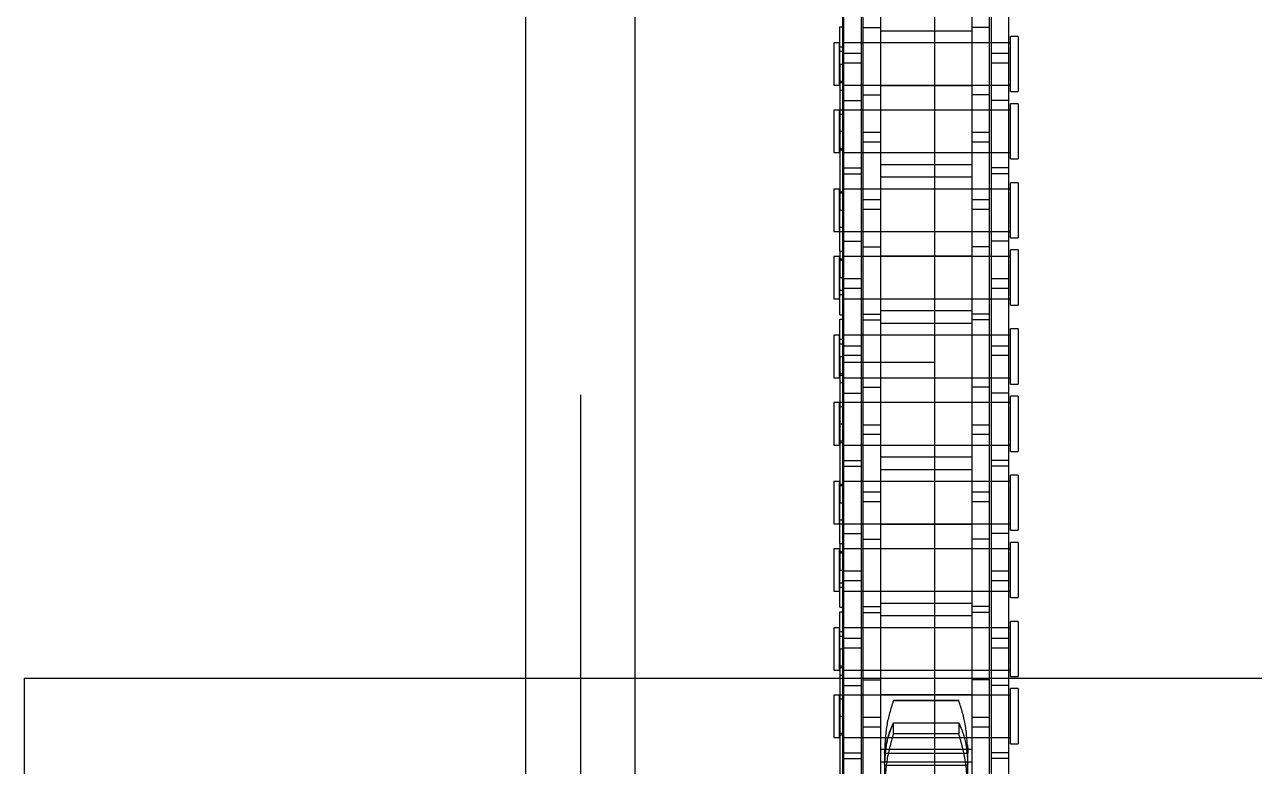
# Model space of a CAD drawing. Header units: metres. Extents: x 0 to 63075, y 0 to 44550.
# Drawn here: x 14271.8 to 14378.5, y 28352.8 to 28417.3 of the extents above; entities that cross this region are included whole.
import ezdxf

# ---------------------------------------------------------------- set-up
doc = ezdxf.new("R2010")
doc.units = ezdxf.units.M
doc.header["$LTSCALE"] = 75
doc.linetypes.add('HIDDEN2', pattern=[4.7625, 3.175, -1.5875])
for name, color, linetype in [('SDM', 7, 'Continuous'), ('SL4', 4, 'Continuous'), ('ST1', 7, 'HIDDEN2')]:
    doc.layers.add(name, color=color, linetype=linetype)

# ---------------------------------------------------------------- blocks, each defined once
blk = doc.blocks.new('A$Ca53c419a')
at = {"layer": 'SL4'}
for p, q in [((3830.73, 539.25), (3930.73, 539.25)), ((3930.73, 539.25), (3930.73, 495.77)), ((4619.72, 495.77), (3669.71, 495.77)), ((3669.71, 486.24), (4459.48, 486.24))]:
    blk.add_line(p, q, dxfattribs=at)
at = {"layer": 'ST1'}
for p, q in [((3930.73, 495.77), (3930.73, 420.77)), ((4669.71, 491), (3669.71, 491)), ((3669.71, 486.24), (4459.48, 486.24)), ((3929.27, 469), (3925.58, 469)), ((3925.58, 469), (3925.58, 468.53)), ((3929.27, 468.53), (3929.27, 469)), ((3935.12, 469), (3931.43, 469)), ((3931.43, 469), (3931.43, 468.53)), ((3935.12, 468.53), (3935.12, 469)), ((3941.97, 469), (3938.28, 469)), ((3938.28, 469), (3938.28, 468.53)), ((3941.97, 468.53), (3941.97, 469)), ((3947.82, 469), (3944.13, 469)), ((3944.13, 469), (3944.13, 468.53)), ((3947.82, 468.53), (3947.82, 469)), ((3954.67, 469), (3950.98, 469)), ((3950.98, 469), (3950.98, 468.53)), ((3954.67, 468.53), (3954.67, 469)), ((3960.52, 469), (3956.83, 469)), ((3956.83, 469), (3956.83, 468.53)), ((3960.52, 468.53), (3960.52, 469)), ((3967.37, 469), (3963.68, 469)), ((3963.68, 469), (3963.68, 468.53)), ((3967.37, 468.53), (3967.37, 469)), ((3973.22, 469), (3969.53, 469)), ((3969.53, 469), (3969.53, 468.53)), ((3973.22, 468.53), (3973.22, 469)), ((3980.07, 469), (3976.38, 469)), ((3976.38, 469), (3976.38, 468.53)), ((3980.07, 468.53), (3980.07, 469)), ((3985.92, 469), (3982.23, 469)), ((3982.23, 469), (3982.23, 468.53)), ((3985.92, 468.53), (3985.92, 469)), ((3830.73, 468.22), (4071.45, 468.22)), ((3923.75, 468.16), (3914.65, 468.16)), ((3933.27, 468.49), (3920.57, 468.49)), ((3923.75, 468.16), (3923.75, 466.64)), ((3930.1, 468.16), (3923.75, 468.16)), ((3924.25, 468.16), (3924.25, 466.64)), ((3925.58, 468.53), (3929.27, 468.53)), ((3925.58, 468.16), (3925.58, 466.64)), ((3925.58, 468.16), (3925.58, 453.66)), ((3925.81, 468.49), (3925.81, 468.16)), ((3925.95, 468.53), (3925.95, 468.16)), ((3927.43, 468.49), (3927.43, 468.16)), ((3928.9, 468.16), (3928.9, 468.53)), ((3929.27, 466.64), (3929.27, 468.49)), ((3929.27, 453.66), (3929.27, 468.16)), ((3930.1, 468.16), (3930.1, 466.64)), ((3939.19, 468.16), (3930.1, 468.16)), ((3930.98, 468.16), (3930.98, 468.49)), ((3931.43, 468.53), (3935.12, 468.53)), ((3931.43, 468.16), (3931.43, 466.64)), ((3931.43, 468.16), (3931.43, 453.66)), ((3931.66, 468.49), (3931.66, 468.16)), ((3931.8, 468.53), (3931.8, 468.16)), ((3933.27, 468.49), (3933.27, 468.16)), ((3933.27, 468.49), (3936.51, 468.49)), ((3933.35, 466.64), (3933.35, 468.16)), ((3934.21, 468.16), (3934.21, 466.64)), ((3934.38, 468.49), (3934.38, 468.16)), ((3934.75, 468.16), (3934.75, 468.53)), ((3935.12, 466.64), (3935.12, 468.16)), ((3935.12, 453.66), (3935.12, 468.16)), ((3936.51, 468.49), (3936.51, 468.16)), ((3936.9, 468.49), (3936.9, 468.16)), ((3936.9, 468.49), (3940.13, 468.49)), ((3938.28, 468.53), (3941.97, 468.53)), ((3938.28, 468.16), (3938.28, 466.64)), ((3938.28, 468.16), (3938.28, 453.66)), ((3938.65, 468.53), (3938.65, 468.16)), ((3939.02, 468.49), (3939.02, 468.16)), ((3940.05, 468.16), (3939.19, 468.16)), ((3939.19, 466.64), (3939.19, 468.16)), ((3949.15, 468.16), (3940.05, 468.16)), ((3940.05, 468.16), (3940.05, 466.64)), ((3940.13, 468.49), (3940.13, 468.16)), ((3942.42, 468.49), (3940.13, 468.49)), ((3941.6, 468.16), (3941.6, 468.53)), ((3941.75, 468.49), (3941.75, 468.16)), ((3941.97, 466.64), (3941.97, 468.16)), ((3941.97, 453.66), (3941.97, 468.16)), ((3942.42, 468.49), (3945.97, 468.49)), ((3942.42, 468.49), (3942.42, 468.16)), ((3943.3, 468.16), (3943.3, 466.64)), ((3944.13, 468.53), (3947.82, 468.53)), ((3944.13, 468.49), (3944.13, 466.64)), ((3944.13, 468.16), (3944.13, 453.66)), ((3944.5, 468.53), (3944.5, 468.16)), ((3945.97, 468.49), (3945.97, 468.16)), ((3958.67, 468.49), (3945.97, 468.49)), ((3947.45, 468.16), (3947.45, 468.53)), ((3947.59, 468.49), (3947.59, 468.16)), ((3947.82, 466.64), (3947.82, 468.16)), ((3947.82, 453.66), (3947.82, 468.16)), ((3949.15, 468.16), (3949.15, 466.64)), ((3955.5, 468.16), (3949.15, 468.16)), ((3949.65, 468.16), (3949.65, 466.64)), ((3950.98, 468.53), (3954.67, 468.53)), ((3950.98, 468.16), (3950.98, 466.64)), ((3950.98, 468.16), (3950.98, 453.66)), ((3951.21, 468.49), (3951.21, 468.16)), ((3951.35, 468.53), (3951.35, 468.16)), ((3952.83, 468.49), (3952.83, 468.16)), ((3954.3, 468.16), (3954.3, 468.53)), ((3954.67, 466.64), (3954.67, 468.49)), ((3954.67, 453.66), (3954.67, 468.16)), ((3955.5, 468.16), (3955.5, 466.64)), ((3964.59, 468.16), (3955.5, 468.16)), ((3956.38, 468.16), (3956.38, 468.49)), ((3956.83, 468.53), (3960.52, 468.53)), ((3956.83, 468.16), (3956.83, 466.64)), ((3956.83, 468.16), (3956.83, 453.66)), ((3957.06, 468.49), (3957.06, 468.16)), ((3957.2, 468.53), (3957.2, 468.16)), ((3958.18, 468.22), (3958.18, 460.28)), ((3958.67, 468.49), (3958.67, 468.16)), ((3958.67, 468.49), (3961.91, 468.49)), ((3958.75, 466.64), (3958.75, 468.16)), ((3959.61, 468.16), (3959.61, 466.64)), ((3959.78, 468.49), (3959.78, 468.16)), ((3960.15, 468.16), (3960.15, 468.53)), ((3960.52, 466.64), (3960.52, 468.16)), ((3960.52, 453.66), (3960.52, 468.16)), ((3961.91, 468.49), (3961.91, 468.16)), ((3962.3, 468.49), (3962.3, 468.16)), ((3962.3, 468.49), (3965.53, 468.49)), ((3963.68, 468.53), (3967.37, 468.53)), ((3963.68, 468.16), (3963.68, 466.64)), ((3963.68, 468.16), (3963.68, 453.66)), ((3964.05, 468.53), (3964.05, 468.16)), ((3964.42, 468.49), (3964.42, 468.16)), ((3965.45, 468.16), (3964.59, 468.16)), ((3964.59, 466.64), (3964.59, 468.16)), ((3974.55, 468.16), (3965.45, 468.16)), ((3965.45, 468.16), (3965.45, 466.64)), ((3965.53, 468.49), (3965.53, 468.16)), ((3967.82, 468.49), (3965.53, 468.49)), ((3967, 468.16), (3967, 468.53)), ((3967.15, 468.49), (3967.15, 468.16)), ((3967.37, 466.64), (3967.37, 468.16)), ((3967.37, 453.66), (3967.37, 468.16)), ((3967.82, 468.49), (3971.37, 468.49)), ((3967.82, 468.49), (3967.82, 468.16)), ((3968.7, 468.16), (3968.7, 466.64)), ((3969.53, 468.53), (3973.22, 468.53)), ((3969.53, 468.49), (3969.53, 466.64)), ((3969.53, 468.16), (3969.53, 453.66)), ((3969.9, 468.53), (3969.9, 468.16)), ((3971.37, 468.49), (3971.37, 468.16)), ((3984.07, 468.49), (3971.37, 468.49)), ((3972.85, 468.16), (3972.85, 468.53)), ((3972.99, 468.49), (3972.99, 468.16)), ((3973.22, 466.64), (3973.22, 468.16)), ((3973.22, 453.66), (3973.22, 468.16)), ((3974.55, 468.16), (3974.55, 466.64)), ((3980.9, 468.16), (3974.55, 468.16)), ((3975.05, 468.16), (3975.05, 466.64)), ((3976.38, 468.53), (3980.07, 468.53)), ((3976.38, 468.16), (3976.38, 466.64)), ((3976.38, 468.16), (3976.38, 453.66)), ((3976.61, 468.49), (3976.61, 468.16)), ((3976.75, 468.53), (3976.75, 468.16)), ((3978.23, 468.49), (3978.23, 468.16)), ((3979.7, 468.16), (3979.7, 468.53)), ((3980.07, 466.64), (3980.07, 468.49)), ((3980.07, 453.66), (3980.07, 468.16)), ((3980.9, 468.16), (3980.9, 466.64)), ((3989.99, 468.16), (3980.9, 468.16)), ((3981.78, 468.16), (3981.78, 468.49)), ((3982.23, 468.53), (3985.92, 468.53)), ((3982.23, 468.16), (3982.23, 466.64)), ((3982.23, 468.16), (3982.23, 453.66)), ((3982.46, 468.49), (3982.46, 468.16)), ((3982.6, 468.53), (3982.6, 468.16)), ((3984.07, 468.49), (3984.07, 468.16)), ((3984.07, 468.49), (3987.31, 468.49)), ((3984.15, 466.64), (3984.15, 468.16)), ((3985.01, 468.16), (3985.01, 466.64)), ((3985.18, 468.49), (3985.18, 468.16)), ((3985.55, 468.16), (3985.55, 468.53)), ((3985.92, 466.64), (3985.92, 468.16)), ((3985.92, 453.66), (3985.92, 468.16)), ((3987.31, 468.49), (3987.31, 468.16)), ((3923.75, 466.64), (3914.65, 466.64)), ((3930.1, 466.64), (3923.75, 466.64)), ((3939.19, 466.64), (3930.1, 466.64)), ((3940.05, 466.64), (3939.19, 466.64)), ((3949.15, 466.64), (3940.05, 466.64)), ((3955.5, 466.64), (3949.15, 466.64)), ((3964.59, 466.64), (3955.5, 466.64)), ((3965.45, 466.64), (3964.59, 466.64)), ((3974.55, 466.64), (3965.45, 466.64)), ((3980.9, 466.64), (3974.55, 466.64)), ((3989.99, 466.64), (3980.9, 466.64)), ((3926.49, 466.49), (3917.4, 466.49)), ((3925.58, 466.49), (3925.58, 464.97)), ((3927.35, 466.49), (3926.49, 466.49)), ((3926.49, 464.97), (3926.49, 466.49)), ((3936.45, 466.49), (3927.35, 466.49)), ((3927.35, 466.49), (3927.35, 464.97)), ((3929.27, 464.97), (3929.27, 466.49)), ((3930.6, 466.49), (3930.6, 464.97)), ((3931.43, 466.49), (3931.43, 464.97)), ((3935.12, 464.97), (3935.12, 466.49)), ((3936.45, 466.49), (3936.45, 464.97)), ((3942.8, 466.49), (3936.45, 466.49)), ((3936.95, 466.49), (3936.95, 464.97)), ((3938.28, 466.49), (3938.28, 464.97)), ((3941.97, 464.97), (3941.97, 466.49)), ((3942.8, 466.49), (3942.8, 464.97)), ((3951.89, 466.49), (3942.8, 466.49)), ((3944.13, 466.49), (3944.13, 464.97)), ((3946.05, 464.97), (3946.05, 466.49)), ((3946.91, 466.49), (3946.91, 464.97)), ((3947.82, 464.97), (3947.82, 466.49)), ((3950.98, 466.49), (3950.98, 464.97)), ((3952.75, 466.49), (3951.89, 466.49)), ((3951.89, 464.97), (3951.89, 466.49)), ((3961.85, 466.49), (3952.75, 466.49)), ((3952.75, 466.49), (3952.75, 464.97)), ((3954.67, 464.97), (3954.67, 466.49)), ((3956, 466.49), (3956, 464.97)), ((3956.83, 466.49), (3956.83, 464.97)), ((3960.52, 464.97), (3960.52, 466.49)), ((3961.85, 466.49), (3961.85, 464.97)), ((3968.2, 466.49), (3961.85, 466.49)), ((3962.35, 466.49), (3962.35, 464.97)), ((3963.68, 466.49), (3963.68, 464.97)), ((3967.37, 464.97), (3967.37, 466.49)), ((3968.2, 466.49), (3968.2, 464.97)), ((3977.29, 466.49), (3968.2, 466.49)), ((3969.53, 466.49), (3969.53, 464.97)), ((3971.45, 464.97), (3971.45, 466.49)), ((3972.31, 466.49), (3972.31, 464.97)), ((3973.22, 464.97), (3973.22, 466.49)), ((3976.38, 466.49), (3976.38, 464.97)), ((3978.15, 466.49), (3977.29, 466.49)), ((3977.29, 464.97), (3977.29, 466.49)), ((3987.25, 466.49), (3978.15, 466.49)), ((3978.15, 466.49), (3978.15, 464.97)), ((3980.07, 464.97), (3980.07, 466.49)), ((3981.4, 466.49), (3981.4, 464.97)), ((3982.23, 466.49), (3982.23, 464.97)), ((3985.92, 464.97), (3985.92, 466.49)), ((3987.25, 466.49), (3987.25, 464.97)), ((3993.6, 466.49), (3987.25, 466.49)), ((3926.49, 464.97), (3917.4, 464.97)), ((3923.28, 464.61), (3921.12, 464.61)), ((3923.17, 464.61), (3923.17, 457.39)), ((3924.21, 464.61), (3923.28, 464.61)), ((3923.47, 464.97), (3923.47, 457.04)), ((3924.21, 464.61), (3924.21, 457.39)), ((3924.34, 464.61), (3924.21, 464.61)), ((3924.21, 464.61), (3924.34, 464.61)), ((3924.48, 464.61), (3924.34, 464.61)), ((3924.53, 457.04), (3924.53, 464.97)), ((3925.58, 464.97), (3925.58, 457.04)), ((3927.35, 464.97), (3926.49, 464.97)), ((3936.45, 464.97), (3927.35, 464.97)), ((3929.27, 457.04), (3929.27, 464.97)), ((3929.31, 464.97), (3929.31, 457.04)), ((3931.39, 457.04), (3931.39, 464.97)), ((3931.43, 464.97), (3931.43, 457.04)), ((3935.12, 457.04), (3935.12, 464.97)), ((3936.17, 464.97), (3936.17, 457.04)), ((3942.8, 464.97), (3936.45, 464.97)), ((3937.23, 457.04), (3937.23, 464.97)), ((3938.28, 464.97), (3938.28, 457.04)), ((3941.97, 457.04), (3941.97, 464.97)), ((3942.01, 464.97), (3942.01, 457.04)), ((3951.89, 464.97), (3942.8, 464.97)), ((3944.09, 457.04), (3944.09, 464.97)), ((3944.13, 464.97), (3944.13, 457.04)), ((3947.82, 457.04), (3947.82, 464.97)), ((3948.87, 464.97), (3948.87, 457.04)), ((3949.93, 457.04), (3949.93, 464.97)), ((3950.98, 464.97), (3950.98, 457.04)), ((3952.75, 464.97), (3951.89, 464.97)), ((3961.85, 464.97), (3952.75, 464.97)), ((3954.67, 457.04), (3954.67, 464.97)), ((3954.71, 464.97), (3954.71, 457.04)), ((3956.79, 457.04), (3956.79, 464.97)), ((3956.83, 464.97), (3956.83, 457.04)), ((3960.52, 457.04), (3960.52, 464.97)), ((3961.57, 464.97), (3961.57, 457.04)), ((3968.2, 464.97), (3961.85, 464.97)), ((3962.63, 457.04), (3962.63, 464.97)), ((3963.68, 464.97), (3963.68, 457.04)), ((3967.37, 457.04), (3967.37, 464.97)), ((3967.41, 464.97), (3967.41, 457.04)), ((3977.29, 464.97), (3968.2, 464.97)), ((3969.49, 457.04), (3969.49, 464.97)), ((3969.53, 464.97), (3969.53, 457.04)), ((3973.22, 457.04), (3973.22, 464.97)), ((3974.27, 464.97), (3974.27, 457.04)), ((3975.33, 457.04), (3975.33, 464.97)), ((3976.38, 464.97), (3976.38, 457.04)), ((3978.15, 464.97), (3977.29, 464.97)), ((3987.25, 464.97), (3978.15, 464.97)), ((3980.07, 457.04), (3980.07, 464.97)), ((3980.11, 464.97), (3980.11, 457.04)), ((3982.19, 457.04), (3982.19, 464.97)), ((3982.23, 464.97), (3982.23, 457.04)), ((3985.92, 457.04), (3985.92, 464.97)), ((3986.97, 464.97), (3986.97, 457.04)), ((3993.6, 464.97), (3987.25, 464.97)), ((3925.91, 463.84), (3926.85, 463.84)), ((3925.91, 458.16), (3925.91, 463.84)), ((3926.85, 463.84), (3926.85, 458.16)), ((3928.79, 458.16), (3928.79, 463.84)), ((3928.79, 463.84), (3928.81, 463.84)), ((3928.81, 463.84), (3928.81, 458.16)), ((4070.49, 460.28), (3830.73, 460.28)), ((3926.85, 458.16), (3925.91, 458.16)), ((3928.81, 458.16), (3928.79, 458.16)), ((3926.49, 457.04), (3917.4, 457.04)), ((3921.12, 457.39), (3923.28, 457.39)), ((3923.28, 457.39), (3924.21, 457.39)), ((3924.21, 457.39), (3924.34, 457.39)), ((3924.34, 457.39), (3924.21, 457.39)), ((3924.95, 457.45), (3924.34, 457.39)), ((3924.34, 457.39), (3924.48, 457.39)), ((3924.96, 457.4), (3924.48, 457.39)), ((3925.58, 457.04), (3925.58, 455.52)), ((3927.35, 457.04), (3926.49, 457.04)), ((3926.49, 455.52), (3926.49, 457.04)), ((3936.45, 457.04), (3927.35, 457.04)), ((3927.35, 457.04), (3927.35, 455.52)), ((3929.27, 455.52), (3929.27, 457.04)), ((3930.6, 455.52), (3930.6, 457.04)), ((3931.43, 457.04), (3931.43, 455.52)), ((3935.12, 455.52), (3935.12, 457.04)), ((3936.45, 455.52), (3936.45, 457.04)), ((3942.8, 457.04), (3936.45, 457.04)), ((3936.95, 455.52), (3936.95, 457.04)), ((3938.28, 457.04), (3938.28, 455.52)), ((3941.97, 455.52), (3941.97, 457.04)), ((3942.8, 455.52), (3942.8, 457.04)), ((3951.89, 457.04), (3942.8, 457.04)), ((3944.13, 457.04), (3944.13, 455.52)), ((3946.05, 455.52), (3946.05, 457.04)), ((3946.91, 457.04), (3946.91, 455.52)), ((3947.82, 455.52), (3947.82, 457.04)), ((3950.98, 457.04), (3950.98, 455.52)), ((3952.75, 457.04), (3951.89, 457.04)), ((3951.89, 455.52), (3951.89, 457.04)), ((3961.85, 457.04), (3952.75, 457.04)), ((3952.75, 457.04), (3952.75, 455.52)), ((3954.67, 455.52), (3954.67, 457.04)), ((3956, 455.52), (3956, 457.04)), ((3956.83, 457.04), (3956.83, 455.52)), ((3960.52, 455.52), (3960.52, 457.04)), ((3961.85, 455.52), (3961.85, 457.04)), ((3968.2, 457.04), (3961.85, 457.04)), ((3962.35, 455.52), (3962.35, 457.04)), ((3963.68, 457.04), (3963.68, 455.52)), ((3967.37, 455.52), (3967.37, 457.04)), ((3968.2, 455.52), (3968.2, 457.04)), ((3977.29, 457.04), (3968.2, 457.04)), ((3969.53, 457.04), (3969.53, 455.52)), ((3971.45, 455.52), (3971.45, 457.04)), ((3972.31, 457.04), (3972.31, 455.52)), ((3973.22, 455.52), (3973.22, 457.04)), ((3976.38, 457.04), (3976.38, 455.52)), ((3978.15, 457.04), (3977.29, 457.04)), ((3977.29, 455.52), (3977.29, 457.04)), ((3987.25, 457.04), (3978.15, 457.04)), ((3978.15, 457.04), (3978.15, 455.52)), ((3980.07, 455.52), (3980.07, 457.04)), ((3981.4, 455.52), (3981.4, 457.04)), ((3982.23, 457.04), (3982.23, 455.52)), ((3985.92, 455.52), (3985.92, 457.04)), ((3987.25, 455.52), (3987.25, 457.04)), ((3993.6, 457.04), (3987.25, 457.04)), ((3923.75, 455.36), (3914.65, 455.36)), ((3926.49, 455.52), (3917.4, 455.52)), ((3923.75, 453.84), (3923.75, 455.36)), ((3930.1, 455.36), (3923.75, 455.36)), ((3924.25, 453.84), (3924.25, 455.36)), ((3925.58, 455.36), (3925.58, 453.84)), ((3927.35, 455.52), (3926.49, 455.52)), ((3936.45, 455.52), (3927.35, 455.52)), ((3929.27, 453.84), (3929.27, 455.36)), ((3930.1, 453.84), (3930.1, 455.36)), ((3939.19, 455.36), (3930.1, 455.36)), ((3931.43, 455.36), (3931.43, 453.84)), ((3933.35, 453.84), (3933.35, 455.36)), ((3934.21, 455.36), (3934.21, 453.84)), ((3935.12, 453.84), (3935.12, 455.36)), ((3942.8, 455.52), (3936.45, 455.52)), ((3938.28, 455.36), (3938.28, 453.84)), ((3940.05, 455.36), (3939.19, 455.36)), ((3939.19, 453.84), (3939.19, 455.36)), ((3949.15, 455.36), (3940.05, 455.36)), ((3940.05, 455.36), (3940.05, 453.84)), ((3941.97, 453.84), (3941.97, 455.36)), ((3951.89, 455.52), (3942.8, 455.52)), ((3943.3, 453.84), (3943.3, 455.36)), ((3944.13, 455.36), (3944.13, 453.84)), ((3947.82, 453.84), (3947.82, 455.36)), ((3949.15, 453.84), (3949.15, 455.36)), ((3955.5, 455.36), (3949.15, 455.36)), ((3949.65, 453.84), (3949.65, 455.36)), ((3950.98, 455.36), (3950.98, 453.84)), ((3952.75, 455.52), (3951.89, 455.52)), ((3961.85, 455.52), (3952.75, 455.52)), ((3954.67, 453.84), (3954.67, 455.36)), ((3955.5, 453.84), (3955.5, 455.36)), ((3964.59, 455.36), (3955.5, 455.36)), ((3956.83, 455.36), (3956.83, 453.84)), ((3958.75, 453.84), (3958.75, 455.36)), ((3959.61, 455.36), (3959.61, 453.84)), ((3960.52, 453.84), (3960.52, 455.36)), ((3968.2, 455.52), (3961.85, 455.52)), ((3963.68, 455.36), (3963.68, 453.84)), ((3965.45, 455.36), (3964.59, 455.36)), ((3964.59, 453.84), (3964.59, 455.36)), ((3974.55, 455.36), (3965.45, 455.36)), ((3965.45, 455.36), (3965.45, 453.84)), ((3967.37, 453.84), (3967.37, 455.36)), ((3977.29, 455.52), (3968.2, 455.52)), ((3968.7, 453.84), (3968.7, 455.36)), ((3969.53, 455.36), (3969.53, 453.84)), ((3973.22, 453.84), (3973.22, 455.36)), ((3974.55, 453.84), (3974.55, 455.36)), ((3980.9, 455.36), (3974.55, 455.36)), ((3975.05, 453.84), (3975.05, 455.36)), ((3976.38, 455.36), (3976.38, 453.84)), ((3978.15, 455.52), (3977.29, 455.52)), ((3987.25, 455.52), (3978.15, 455.52)), ((3980.07, 453.84), (3980.07, 455.36)), ((3980.9, 453.84), (3980.9, 455.36)), ((3989.99, 455.36), (3980.9, 455.36)), ((3982.23, 455.36), (3982.23, 453.84)), ((3984.15, 453.84), (3984.15, 455.36)), ((3985.01, 455.36), (3985.01, 453.84)), ((3985.92, 453.84), (3985.92, 455.36)), ((3993.6, 455.52), (3987.25, 455.52)), ((3923.75, 453.84), (3914.65, 453.84)), ((3930.1, 453.84), (3923.75, 453.84)), ((3939.19, 453.84), (3930.1, 453.84)), ((3940.05, 453.84), (3939.19, 453.84)), ((3949.15, 453.84), (3940.05, 453.84)), ((3955.5, 453.84), (3949.15, 453.84)), ((3964.59, 453.84), (3955.5, 453.84)), ((3965.45, 453.84), (3964.59, 453.84)), ((3974.55, 453.84), (3965.45, 453.84)), ((3980.9, 453.84), (3974.55, 453.84)), ((3989.99, 453.84), (3980.9, 453.84)), ((3925.03, 453.66), (3929.83, 453.66)), ((3925.03, 453.66), (3925.03, 453)), ((3929.83, 453), (3925.03, 453)), ((3929.83, 453), (3929.83, 453.66)), ((3930.88, 453.66), (3935.67, 453.66)), ((3930.88, 453.66), (3930.88, 453)), ((3935.67, 453), (3930.88, 453)), ((3935.67, 453), (3935.67, 453.66)), ((3937.73, 453.66), (3942.53, 453.66)), ((3937.73, 453.66), (3937.73, 453)), ((3942.53, 453), (3937.73, 453)), ((3942.53, 453), (3942.53, 453.66)), ((3943.58, 453.66), (3948.37, 453.66)), ((3943.58, 453.66), (3943.58, 453)), ((3948.37, 453), (3943.58, 453)), ((3948.37, 453), (3948.37, 453.66)), ((3950.43, 453.66), (3955.23, 453.66)), ((3950.43, 453.66), (3950.43, 453)), ((3955.23, 453), (3950.43, 453)), ((3955.23, 453), (3955.23, 453.66)), ((3956.28, 453.66), (3961.07, 453.66)), ((3956.28, 453.66), (3956.28, 453)), ((3961.07, 453), (3956.28, 453)), ((3961.07, 453), (3961.07, 453.66)), ((3963.13, 453.66), (3967.93, 453.66)), ((3963.13, 453.66), (3963.13, 453)), ((3967.93, 453), (3963.13, 453)), ((3967.93, 453), (3967.93, 453.66)), ((3968.98, 453.66), (3973.77, 453.66)), ((3968.98, 453.66), (3968.98, 453)), ((3973.77, 453), (3968.98, 453)), ((3973.77, 453), (3973.77, 453.66)), ((3975.83, 453.66), (3980.63, 453.66)), ((3975.83, 453.66), (3975.83, 453)), ((3980.63, 453), (3975.83, 453)), ((3980.63, 453), (3980.63, 453.66)), ((3981.68, 453.66), (3986.47, 453.66)), ((3981.68, 453.66), (3981.68, 453)), ((3986.47, 453), (3981.68, 453)), ((3986.47, 453), (3986.47, 453.66))]:
    blk.add_line(p, q, dxfattribs=at)
for points, knots in [([(3925.91, 463.84), (3925.11, 464.07), (3923.54, 464.5), (3921.91, 464.57), (3921.12, 464.61)], [0, 0, 0, 0, 0.515256, 1, 1, 1, 1]), ([(3923.28, 464.61), (3923.93, 464.57), (3925.27, 464.5), (3926.31, 464.07), (3926.85, 463.84)], [0, 0, 0, 0, 0.484736, 1, 1, 1, 1]), ([(3926.85, 463.84), (3926.31, 464.07), (3925.27, 464.5), (3923.93, 464.57), (3923.28, 464.61)], [0, 0, 0, 0, 0.5152638, 1, 1, 1, 1]), ([(3928.79, 463.84), (3928.07, 464.07), (3926.69, 464.5), (3925.1, 464.57), (3924.34, 464.61)], [0, 0, 0, 0, 0.515254, 1, 1, 1, 1]), ([(3921.12, 457.39), (3921.91, 457.43), (3923.54, 457.5), (3925.11, 457.93), (3925.91, 458.16)], [0, 0, 0, 0, 0.484722, 1, 1, 1, 1]), ([(3926.85, 458.16), (3926.31, 457.93), (3925.27, 457.5), (3923.93, 457.43), (3923.28, 457.39)], [0, 0, 0, 0, 0.515264, 1, 1, 1, 1]), ([(3924.34, 457.39), (3925.1, 457.43), (3926.69, 457.5), (3928.07, 457.93), (3928.79, 458.16)], [0, 0, 0, 0, 0.484725, 1, 1, 1, 1])]:
    blk.add_open_spline(points, degree=3, knots=knots, dxfattribs=at)

msp = doc.modelspace()

# ---------------------------------------------------------------- block references
at = {"layer": 'SDM', "rotation": 90}
msp.add_blockref('A$Ca53c419a', (14811.03, 24429.77), dxfattribs=at)

doc.saveas('drawing.dxf')
